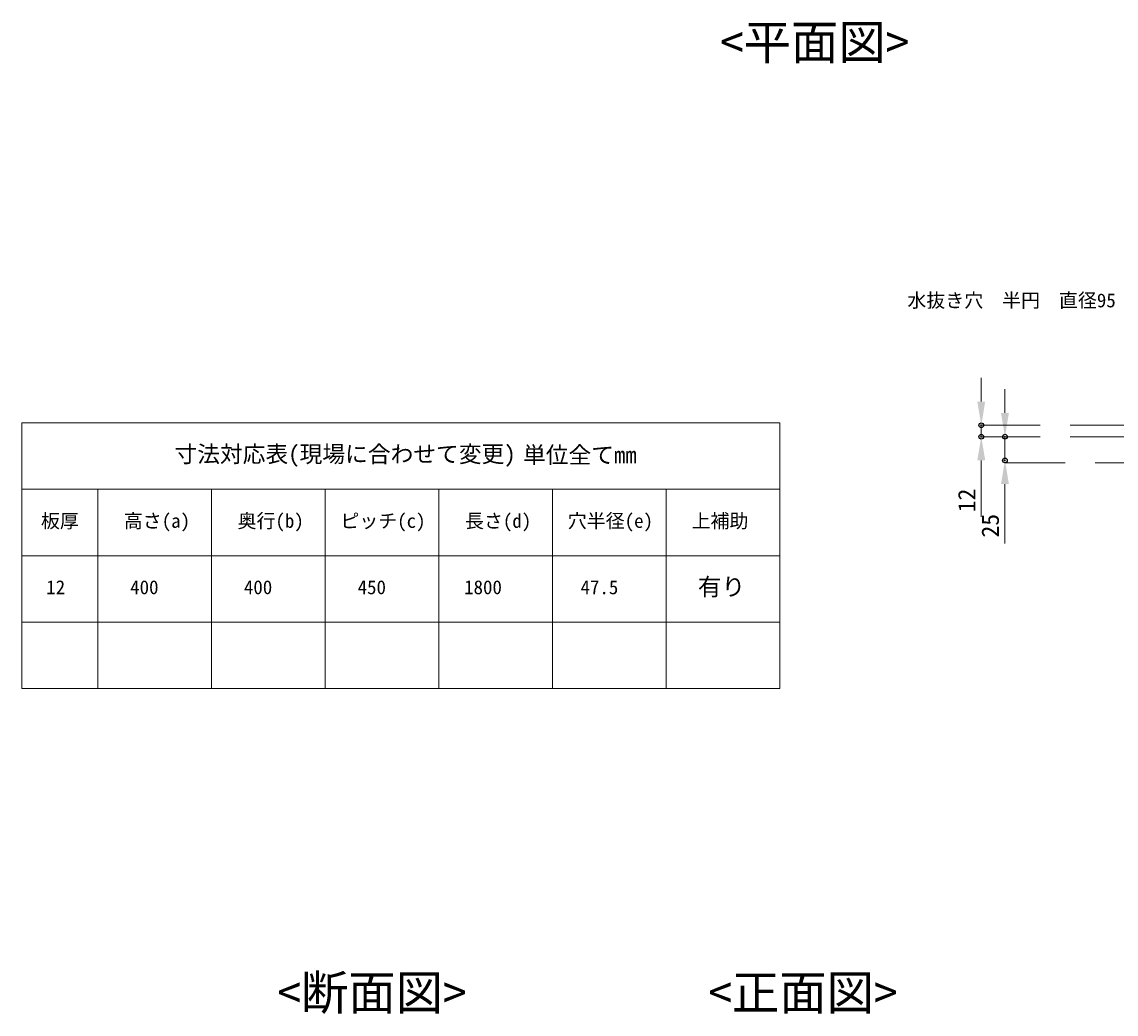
# Model space of a CAD drawing. Units: millimetres, scale not verified. Extents: x -1701 to 1700, y -915 to 1201.
# Drawn here: x -1614 to -459, y 154 to 1201 of the extents above; entities that cross this region are included whole.
import ezdxf
from ezdxf.enums import TextEntityAlignment as Align

# ---------------------------------------------------------------- set-up
doc = ezdxf.new("R2010")
doc.units = ezdxf.units.MM
doc.header["$LTSCALE"] = 10
doc.header["$PDMODE"] = 32
doc.header["$PDSIZE"] = 5
doc.linetypes.add('USER2', pattern=[9.525, 6.35, -3.175])
for name, color, linetype, lineweight in [('0-0_0', 7, 'Continuous', 18), ('0-2_外形線', 7, 'Continuous', 18), ('0-6_表枠線', 7, 'Continuous', 18), ('0-8_文字', 7, 'Continuous', 18), ('0-9_寸法線', 7, 'USER2', 18)]:
    doc.layers.add(name, color=color, linetype=linetype, lineweight=lineweight)
doc.layers.add('0-5_Defpoints', color=7, linetype='Continuous')
doc.styles.add('ＭＳ ゴシック', font='')
doc.styles.get('ＭＳ ゴシック').set_extended_font_data('MS Gothic')

# ---------------------------------------------------------------- blocks, each defined once
blk = doc.blocks.new('D25')
at = {"layer": '0-2_外形線'}
for p, q in [((5445.19, 6393.55), (5445.19, 6456.05)), ((5443.62, 6331.05), (5442.06, 6331.05)), ((5445.19, 6331.05), (5445.19, 6301.05)), ((5443.62, 6301.05), (5442.06, 6301.05)), ((5445.19, 6238.55), (5445.19, 6089.92))]:
    blk.add_line(p, q, dxfattribs=at)
for points in [[(5434.77, 6393.55), (5455.6, 6393.55), (5445.19, 6331.05)], [(5434.77, 6238.55), (5455.6, 6238.55), (5445.19, 6301.05)]]:
    blk.add_solid(points, dxfattribs=at)
at = {"layer": '0-5_Defpoints'}
for p in [(5445.19, 6331.05), (5445.19, 6301.05)]:
    blk.add_point(p, dxfattribs=at)
at = {"layer": '0-2_外形線', "style": 'ＭＳ ゴシック'}
blk.add_text('12', height=45.82, rotation=90, dxfattribs=at).set_placement((5443.5, 6101.73), align=Align.BOTTOM_LEFT)
blk = doc.blocks.new('D26')
at = {"layer": '0-2_外形線'}
for p, q in [((5507.69, 6363.55), (5507.69, 6426.05)), ((5506.12, 6301.05), (5504.56, 6301.05)), ((5507.69, 6301.05), (5507.69, 6238.55)), ((5506.12, 6238.55), (5504.56, 6238.55)), ((5507.69, 6176.05), (5507.69, 6019.36))]:
    blk.add_line(p, q, dxfattribs=at)
for points in [[(5497.27, 6363.55), (5518.1, 6363.55), (5507.69, 6301.05)], [(5497.27, 6176.05), (5518.1, 6176.05), (5507.69, 6238.55)]]:
    blk.add_solid(points, dxfattribs=at)
at = {"layer": '0-5_Defpoints'}
for p in [(5507.69, 6301.05), (5507.69, 6238.55)]:
    blk.add_point(p, dxfattribs=at)
at = {"layer": '0-2_外形線', "style": 'ＭＳ ゴシック'}
blk.add_text('25', height=45.82, rotation=90, dxfattribs=at).set_placement((5505.46, 6035.2), align=Align.BOTTOM_LEFT)

msp = doc.modelspace()

# ---------------------------------------------------------------- linework, layer by layer
at = {"layer": '0-0_0'}
for points in [[(-1613.98, 707.61), (-1533.98, 707.61), (-1413.98, 707.61), (-1293.98, 707.61)], [(-1173.98, 707.61), (-1053.98, 707.61), (-933.98, 707.61)]]:
    msp.add_lwpolyline(points, dxfattribs=at)
at = {"layer": '0-6_表枠線'}
for points in [[(-1613.98, 777.61), (-813.98, 777.61), (-813.98, 497.61), (-1613.98, 497.61)], [(-1613.98, 777.61), (-813.98, 777.61), (-813.98, 707.61), (-1613.98, 707.61)], [(-1613.98, 707.61), (-1533.98, 707.61), (-1533.98, 497.61), (-1613.98, 497.61)], [(-1613.98, 707.61), (-813.98, 707.61), (-813.98, 637.61), (-1613.98, 637.61)], [(-1533.98, 707.61), (-1413.98, 707.61), (-1413.98, 497.61), (-1533.98, 497.61)], [(-1413.98, 707.61), (-1293.98, 707.61), (-1293.98, 497.61), (-1413.98, 497.61)], [(-1293.98, 707.61), (-1173.98, 707.61), (-1173.98, 497.61), (-1293.98, 497.61)], [(-1173.98, 707.61), (-1053.98, 707.61), (-1053.98, 497.61), (-1173.98, 497.61)], [(-1053.98, 707.61), (-933.98, 707.61), (-933.98, 497.61), (-1053.98, 497.61)], [(-1533.98, 637.61), (-813.98, 637.61), (-813.98, 567.61), (-1533.98, 567.61)]]:
    msp.add_lwpolyline(points, close=True, dxfattribs=at)
at = {"layer": '0-8_文字'}
msp.add_line((-1533.98, 567.61), (-1613.98, 567.61), dxfattribs=at)
at = {"layer": '0-9_寸法線'}
for p, q in [((-602.85, 775.13), (-397.34, 775.13)), ((-602.85, 763.13), (-397.34, 763.13)), ((-576.6, 735.7), (-397.34, 735.7))]:
    msp.add_line(p, q, dxfattribs=at)

# ---------------------------------------------------------------- block references
at = {"layer": '0-2_外形線', "xscale": 0.4, "yscale": 0.4}
for name in ['D25', 'D26']:
    msp.add_blockref(name, (-2779.67, -1757.29), dxfattribs=at)

# ---------------------------------------------------------------- texts
at = {"layer": '0-0_0', "style": 'ＭＳ ゴシック'}
for s, height, p in [('<平面図>', 36.66, (-877.27, 1149.92)), ('水抜き穴\u3000半円\u3000直径95', 14.66, (-679.56, 895.15)), ('寸法対応表(現場に合わせて変更)', 17.6, (-1452.96, 730.75)), ('単位全てmm', 17.6, (-1085.21, 729.82)), ('板厚', 14.66, (-1593.85, 662.61)), ('高さ(a)', 14.66, (-1506.4, 662.61)), ('奥行(b)', 14.66, (-1386.4, 662.61)), ('ピッチ(c)', 14.66, (-1277.93, 662.61)), ('長さ(d)', 14.66, (-1146.4, 662.61)), ('穴半径(e)', 14.66, (-1037.93, 662.61)), ('上補助', 14.66, (-907.32, 662.61)), ('有り', 18.33, (-900.65, 590.11)), ('<断面図>', 36.66, (-1344.42, 147.63)), ('<正面図>', 36.66, (-889.7, 147.63))]:
    msp.add_text(s, height=height, dxfattribs=at).set_placement(p, align=Align.BOTTOM_LEFT)
at = {"layer": '0-8_文字', "style": 'ＭＳ ゴシック'}
for s, p in [('12', (-1588.27, 592.61)), ('400', (-1499.7, 592.61)), ('400', (-1379.7, 592.61)), ('450', (-1259.7, 592.61)), ('1800', (-1147.32, 592.61)), ('47.5', (-1024.46, 592.61))]:
    msp.add_text(s, height=14.66, dxfattribs=at).set_placement(p, align=Align.BOTTOM_LEFT)

doc.saveas('drawing.dxf')
